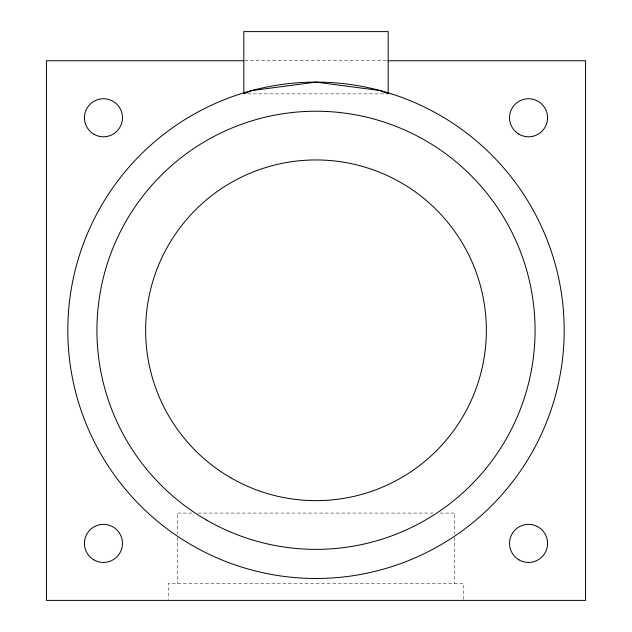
<?xml version="1.0" encoding="UTF-8"?>
<svg xmlns="http://www.w3.org/2000/svg" width="632" height="632" viewBox="0 0 632 632"><rect width="100%" height="100%" fill="white"/><g stroke="black" fill="none" stroke-linecap="round" stroke-linejoin="round"><path stroke-width="0.47" stroke-dasharray="3.16 2.37" d="M244.908 60.743L387.092 60.743M247.76 93.868L384.24 93.868M192.01 513.073L177.252 513.073L177.252 533.653M197.919 513.073L434.081 513.073M439.991 513.073L454.748 513.073L454.748 533.653M463.769 599.413L463.769 583.62L168.231 583.62L168.231 599.413M454.748 537.571L454.748 583.62M177.252 537.571L177.252 583.62"/><path stroke-width="0.95" d="M243.92 60.743L46.444 60.743L46.444 600.4L585.556 600.4L585.556 60.743L388.08 60.743M251.765 90.574L243.826 93.868L243.826 31.6L388.174 31.6L388.174 93.868L380.235 90.574L316 82.121L251.765 90.574A248.178 248.178 0 0 0 140.509 505.79A248.178 248.178 0 0 0 555.726 394.534A248.178 248.178 0 0 0 251.765 90.574M93.939 559.873A19.039 19.039 0 0 0 122.49 543.386A19.039 19.039 0 0 0 93.939 526.898A19.039 19.039 0 0 0 93.939 559.873M519.03 559.873A19.039 19.039 0 0 0 547.581 543.386A19.039 19.039 0 0 0 519.03 526.898A19.039 19.039 0 0 0 519.03 559.873M519.03 134.237A19.039 19.039 0 0 0 547.581 117.757A19.039 19.039 0 0 0 519.03 101.27A19.039 19.039 0 0 0 519.03 134.237M93.939 134.237A19.039 19.039 0 0 0 122.49 117.757A19.039 19.039 0 0 0 93.939 101.27A19.039 19.039 0 0 0 93.939 134.237M206.467 520.018A219.067 219.067 0 0 0 535.067 330.299A219.067 219.067 0 0 0 206.467 140.581A219.067 219.067 0 0 0 206.467 520.018M230.822 477.824A170.348 170.348 0 0 0 486.348 330.299A170.348 170.348 0 0 0 230.822 182.774A170.348 170.348 0 0 0 230.822 477.824"/></g></svg>
